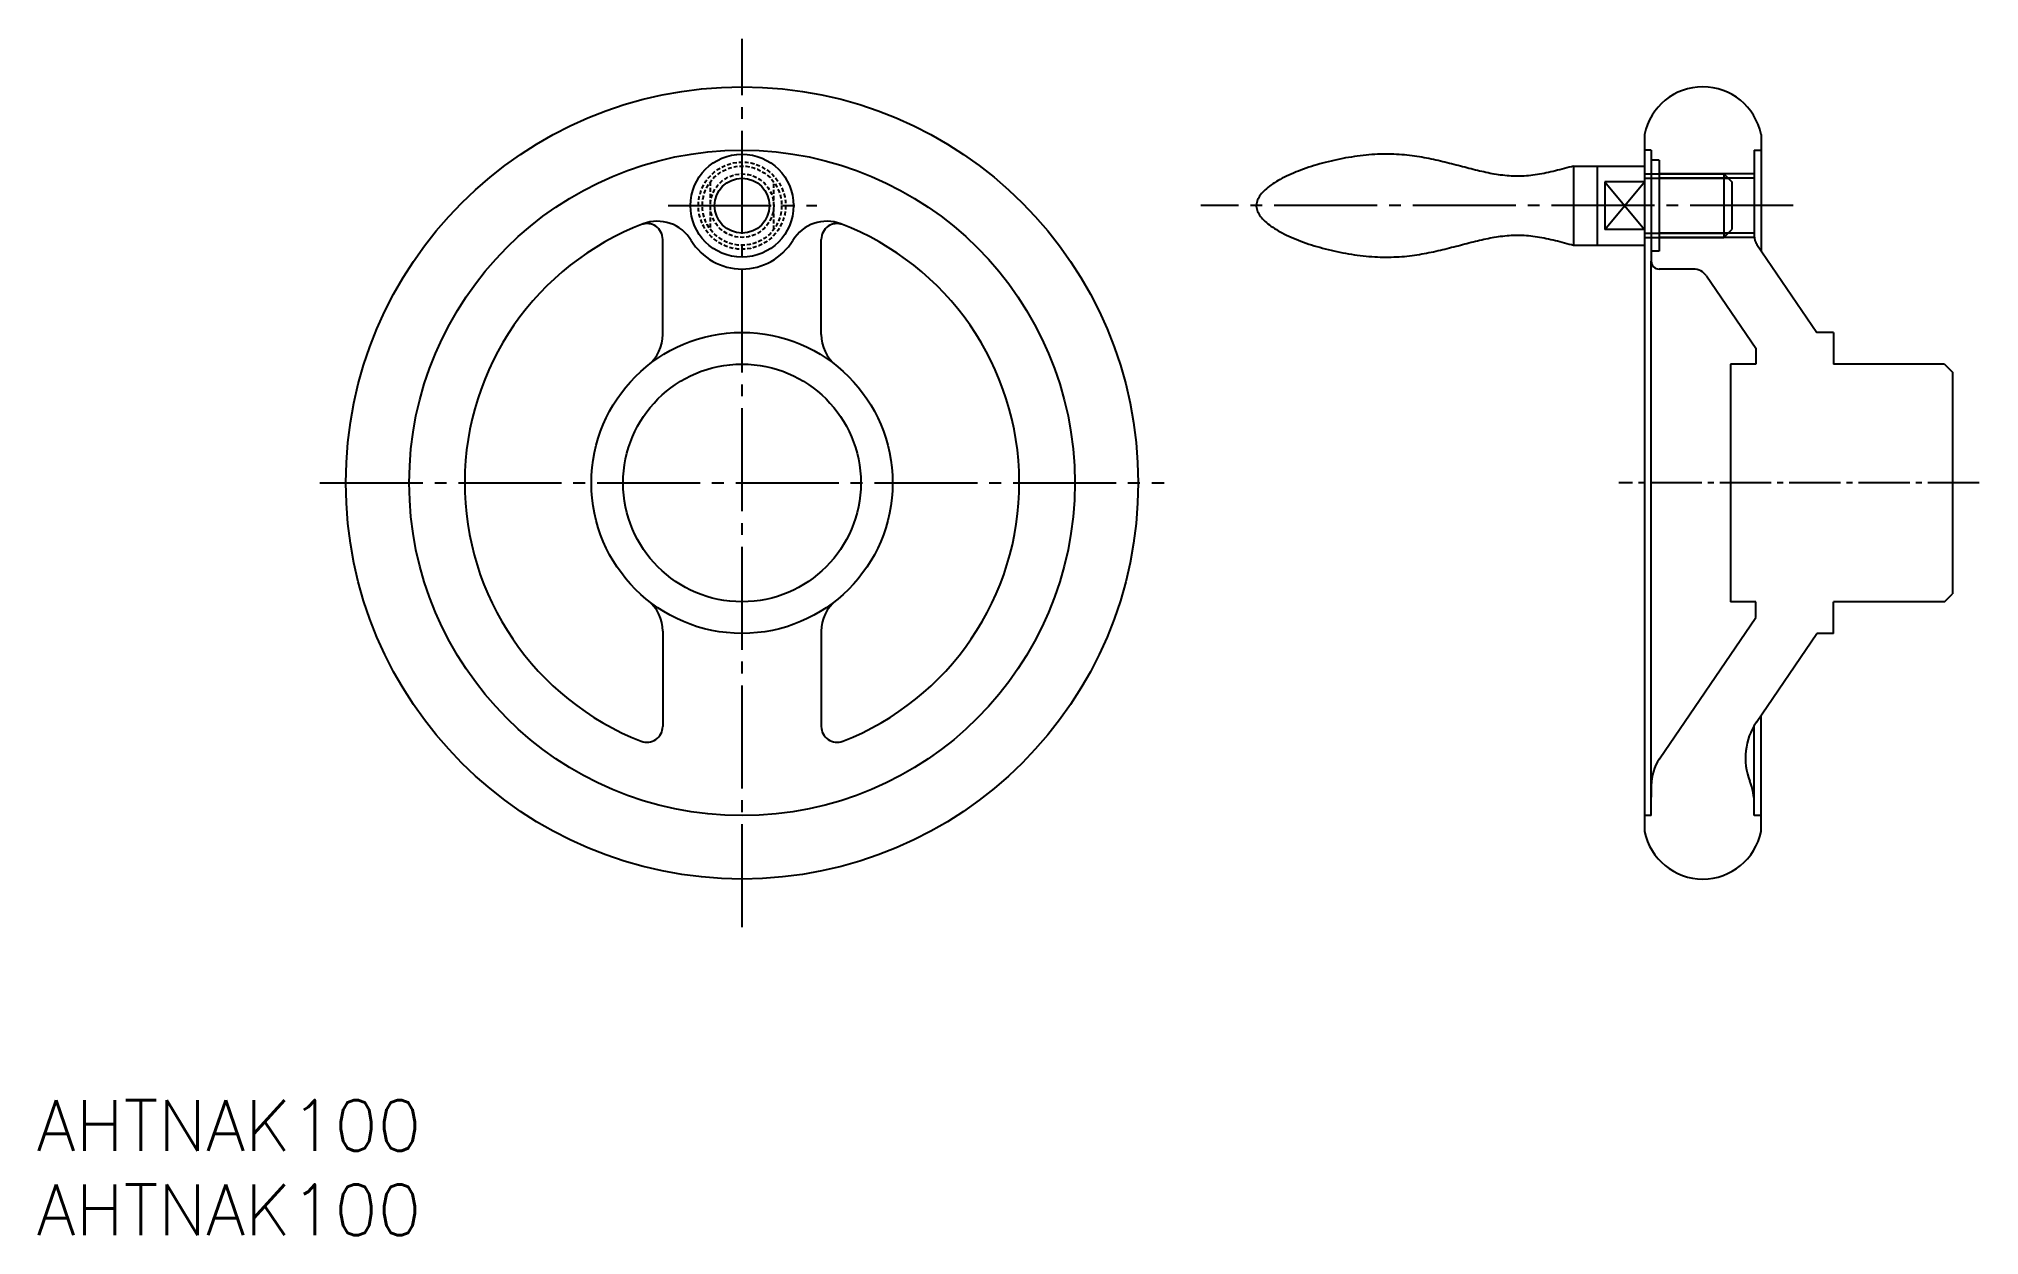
# Model space of a CAD drawing. Extents: x 93 to 338, y 451 to 602.
import ezdxf

# ---------------------------------------------------------------- set-up
doc = ezdxf.new("R2010")
doc.units = 0
doc.header["$MEASUREMENT"] = 0
doc.linetypes.add('CENTER', pattern=[17.5, 13, -1.5, 1.5, -1.5])
doc.linetypes.add('DASHED', pattern=[0.75, 0.5, -0.25])
doc.layers.get('0').update_dxf_attribs({"linetype": 'CONTINUOUS'})
doc.layers.add('CENTER', color=1, linetype='CENTER')
doc.styles.get("Standard").update_dxf_attribs({"font": 'txt.shx', "bigfont": '@extfont2.shx'})

msp = doc.modelspace()

# ---------------------------------------------------------------- linework, layer by layer
at = {"color": 7, "linetype": 'Continuous'}
for p, q in [((296.02, 590), (296.02, 502)), ((296.87, 588), (296.02, 588)), ((296.87, 588), (296.87, 574)), ((309.87, 588), (309.87, 577.21)), ((309.87, 588), (310.72, 588)), ((310.72, 590), (310.72, 575.34)), ((287.07, 586), (296.02, 586)), ((287.07, 586), (287.07, 576)), ((290.02, 586), (290.02, 576)), ((296.02, 586), (296.02, 576)), ((297.87, 586.75), (296.87, 586.75)), ((297.87, 586.75), (297.87, 575.25)), ((296.02, 584), (291.02, 584)), ((291.02, 584), (291.02, 578)), ((296.02, 585), (306.02, 585)), ((309.87, 584.46), (297.87, 584.46)), ((306.02, 585), (307.02, 584)), ((306.02, 585), (306.02, 577)), ((307.02, 584), (307.02, 578)), ((296.02, 578), (291.02, 578)), ((306.02, 577), (307.02, 578)), ((172.11, 564.74), (172.11, 576.74)), ((192.11, 564.74), (192.11, 576.74)), ((287.07, 576), (296.02, 576)), ((296.02, 577), (306.02, 577)), ((309.87, 577.54), (297.87, 577.54)), ((310.21, 576.08), (317.76, 565)), ((297.87, 575.25), (296.87, 575.25)), ((296.87, 504), (296.87, 574)), ((302.18, 573), (297.87, 573)), ((303.83, 572.13), (310.05, 563)), ((319.87, 565), (317.76, 565)), ((319.87, 565), (319.87, 561)), ((310.05, 561), (306.87, 561)), ((306.87, 561), (306.87, 531)), ((310.05, 563), (310.05, 561)), ((333.87, 561), (319.87, 561)), ((333.87, 561), (334.87, 560)), ((334.87, 560), (334.87, 532)), ((333.87, 531), (334.87, 532)), ((297.91, 511.18), (310.05, 529)), ((310.05, 531), (306.87, 531)), ((310.05, 529), (310.05, 531)), ((319.87, 527), (319.87, 531)), ((333.87, 531), (319.87, 531)), ((172.11, 527.27), (172.11, 515.26)), ((192.11, 527.27), (192.11, 515.26)), ((310.13, 515.81), (317.76, 527)), ((319.87, 527), (317.76, 527)), ((309.87, 505.42), (309.87, 515.39)), ((310.72, 502), (310.72, 516.66)), ((296.87, 507.8), (296.87, 506.33)), ((309.87, 504), (309.87, 505.42)), ((296.87, 504), (296.02, 504)), ((310.72, 504), (309.87, 504))]:
    msp.add_line(p, q, dxfattribs=at)
at = {"color": 3, "linetype": 'DASHED'}
for p, q in [((178.11, 584), (178.11, 578)), ((186.11, 578), (186.11, 584))]:
    msp.add_line(p, q, dxfattribs=at)
at = {"color": 3, "linetype": 'Continuous'}
for p, q in [((291.02, 578), (296.02, 584)), ((291.02, 584), (296.02, 578)), ((296.02, 584.46), (306.56, 584.46)), ((309.87, 585), (297.87, 585)), ((296.02, 577.54), (306.56, 577.54)), ((309.87, 577), (297.87, 577))]:
    msp.add_line(p, q, dxfattribs=at)
at = {"color": 7}
msp.add_polyline3d([(287.07, 586, 0), (286.78, 585.92, 0), (286.49, 585.85, 0), (286.21, 585.77, 0), (285.92, 585.69, 0), (285.63, 585.62, 0), (285.34, 585.54, 0), (285.05, 585.47, 0), (284.77, 585.4, 0), (284.48, 585.33, 0), (284.19, 585.26, 0), (283.91, 585.2, 0), (283.62, 585.14, 0), (283.34, 585.08, 0), (283.06, 585.02, 0), (282.77, 584.97, 0), (282.49, 584.92, 0), (282.21, 584.88, 0), (281.93, 584.84, 0), (281.65, 584.81, 0), (281.37, 584.78, 0), (281.1, 584.76, 0), (280.82, 584.74, 0), (280.55, 584.73, 0), (280.28, 584.72, 0), (280, 584.72, 0), (279.73, 584.72, 0), (279.46, 584.73, 0), (279.2, 584.74, 0), (278.93, 584.76, 0), (278.66, 584.78, 0), (278.39, 584.81, 0), (278.13, 584.84, 0), (277.86, 584.87, 0), (277.59, 584.91, 0), (277.33, 584.95, 0), (277.06, 584.99, 0), (276.8, 585.03, 0), (276.53, 585.08, 0), (276.27, 585.14, 0), (276, 585.19, 0), (275.74, 585.25, 0), (275.47, 585.31, 0), (275.2, 585.37, 0), (274.94, 585.43, 0), (274.67, 585.5, 0), (274.4, 585.56, 0), (274.13, 585.63, 0), (273.86, 585.7, 0), (273.59, 585.77, 0), (273.32, 585.84, 0), (273.05, 585.91, 0), (272.78, 585.98, 0), (272.5, 586.05, 0), (272.23, 586.13, 0), (271.95, 586.2, 0), (271.67, 586.27, 0), (271.4, 586.34, 0), (271.11, 586.41, 0), (270.83, 586.48, 0), (270.55, 586.55, 0), (270.26, 586.62, 0), (269.97, 586.69, 0), (269.68, 586.75, 0), (269.39, 586.82, 0), (269.1, 586.88, 0), (268.8, 586.94, 0), (268.51, 587, 0), (268.2, 587.05, 0), (267.9, 587.11, 0), (267.6, 587.16, 0), (267.29, 587.21, 0), (266.98, 587.25, 0), (266.67, 587.29, 0), (266.35, 587.33, 0), (266.03, 587.37, 0), (265.71, 587.4, 0), (265.39, 587.43, 0), (265.06, 587.45, 0), (264.73, 587.47, 0), (264.39, 587.49, 0), (264.06, 587.5, 0), (263.71, 587.5, 0), (263.37, 587.51, 0), (263.02, 587.5, 0), (262.67, 587.49, 0), (262.32, 587.48, 0), (261.96, 587.46, 0), (261.6, 587.44, 0), (261.24, 587.41, 0), (260.87, 587.38, 0), (260.51, 587.34, 0), (260.14, 587.29, 0), (259.77, 587.25, 0), (259.4, 587.2, 0), (259.03, 587.14, 0), (258.66, 587.08, 0), (258.29, 587.02, 0), (257.92, 586.95, 0), (257.55, 586.87, 0), (257.18, 586.8, 0), (256.82, 586.72, 0), (256.45, 586.63, 0), (256.09, 586.55, 0), (255.73, 586.46, 0), (255.38, 586.36, 0), (255.02, 586.26, 0), (254.67, 586.16, 0), (254.33, 586.06, 0), (253.98, 585.95, 0), (253.64, 585.84, 0), (253.31, 585.73, 0), (252.98, 585.61, 0), (252.66, 585.49, 0), (252.34, 585.37, 0), (252.03, 585.25, 0), (251.73, 585.12, 0), (251.43, 584.99, 0), (251.13, 584.86, 0), (250.85, 584.73, 0), (250.57, 584.59, 0), (250.3, 584.45, 0), (250.04, 584.31, 0), (249.79, 584.17, 0), (249.55, 584.03, 0), (249.31, 583.89, 0), (249.09, 583.74, 0), (248.87, 583.59, 0), (248.67, 583.44, 0), (248.47, 583.29, 0), (248.29, 583.14, 0), (248.12, 582.98, 0), (247.95, 582.83, 0), (247.8, 582.67, 0), (247.67, 582.52, 0), (247.54, 582.36, 0), (247.43, 582.2, 0), (247.33, 582.04, 0), (247.24, 581.88, 0), (247.17, 581.72, 0), (247.11, 581.56, 0), (247.07, 581.4, 0), (247.04, 581.24, 0), (247.02, 581.08, 0), (247.02, 580.92, 0), (247.04, 580.76, 0), (247.07, 580.6, 0), (247.11, 580.44, 0), (247.17, 580.28, 0), (247.24, 580.12, 0), (247.33, 579.96, 0), (247.43, 579.8, 0), (247.54, 579.65, 0), (247.67, 579.49, 0), (247.8, 579.33, 0), (247.95, 579.18, 0), (248.12, 579.02, 0), (248.29, 578.87, 0), (248.47, 578.72, 0), (248.67, 578.56, 0), (248.87, 578.42, 0), (249.09, 578.27, 0), (249.31, 578.12, 0), (249.55, 577.98, 0), (249.79, 577.83, 0), (250.04, 577.69, 0), (250.3, 577.55, 0), (250.57, 577.41, 0), (250.85, 577.28, 0), (251.13, 577.14, 0), (251.43, 577.01, 0), (251.73, 576.88, 0), (252.03, 576.76, 0), (252.34, 576.63, 0), (252.66, 576.51, 0), (252.98, 576.39, 0), (253.31, 576.28, 0), (253.64, 576.16, 0), (253.98, 576.05, 0), (254.33, 575.95, 0), (254.67, 575.84, 0), (255.02, 575.74, 0), (255.38, 575.64, 0), (255.73, 575.55, 0), (256.09, 575.46, 0), (256.45, 575.37, 0), (256.82, 575.29, 0), (257.18, 575.21, 0), (257.55, 575.13, 0), (257.92, 575.06, 0), (258.29, 574.99, 0), (258.66, 574.93, 0), (259.03, 574.87, 0), (259.4, 574.81, 0), (259.77, 574.76, 0), (260.14, 574.71, 0), (260.51, 574.67, 0), (260.87, 574.63, 0), (261.24, 574.6, 0), (261.6, 574.57, 0), (261.96, 574.54, 0), (262.32, 574.53, 0), (262.67, 574.51, 0), (263.02, 574.5, 0), (263.37, 574.5, 0), (263.71, 574.5, 0), (264.06, 574.51, 0), (264.39, 574.52, 0), (264.73, 574.53, 0), (265.06, 574.55, 0), (265.39, 574.58, 0), (265.71, 574.6, 0), (266.03, 574.64, 0), (266.35, 574.67, 0), (266.67, 574.71, 0), (266.98, 574.75, 0), (267.29, 574.8, 0), (267.6, 574.85, 0), (267.9, 574.9, 0), (268.2, 574.95, 0), (268.51, 575.01, 0), (268.8, 575.07, 0), (269.1, 575.13, 0), (269.39, 575.19, 0), (269.68, 575.25, 0), (269.97, 575.32, 0), (270.26, 575.39, 0), (270.55, 575.45, 0), (270.83, 575.52, 0), (271.11, 575.59, 0), (271.4, 575.66, 0), (271.67, 575.74, 0), (271.95, 575.81, 0), (272.23, 575.88, 0), (272.5, 575.95, 0), (272.78, 576.02, 0), (273.05, 576.1, 0), (273.32, 576.17, 0), (273.59, 576.24, 0), (273.86, 576.31, 0), (274.13, 576.38, 0), (274.4, 576.44, 0), (274.67, 576.51, 0), (274.94, 576.57, 0), (275.2, 576.64, 0), (275.47, 576.7, 0), (275.74, 576.76, 0), (276, 576.81, 0), (276.27, 576.87, 0), (276.53, 576.92, 0), (276.8, 576.97, 0), (277.06, 577.02, 0), (277.33, 577.06, 0), (277.59, 577.1, 0), (277.86, 577.14, 0), (278.13, 577.17, 0), (278.39, 577.2, 0), (278.66, 577.22, 0), (278.93, 577.25, 0), (279.2, 577.26, 0), (279.46, 577.28, 0), (279.73, 577.28, 0), (280, 577.29, 0), (280.28, 577.28, 0), (280.55, 577.28, 0), (280.82, 577.26, 0), (281.1, 577.25, 0), (281.37, 577.22, 0), (281.65, 577.2, 0), (281.93, 577.16, 0), (282.21, 577.12, 0), (282.49, 577.08, 0), (282.77, 577.03, 0), (283.06, 576.98, 0), (283.34, 576.93, 0), (283.62, 576.87, 0), (283.91, 576.81, 0), (284.19, 576.74, 0), (284.48, 576.68, 0), (284.77, 576.61, 0), (285.05, 576.54, 0), (285.34, 576.46, 0), (285.63, 576.39, 0), (285.92, 576.31, 0), (286.21, 576.24, 0), (286.49, 576.16, 0), (286.78, 576.08, 0), (287.07, 576, 0)], dxfattribs=at)
at = {"color": 7, "linetype": 'Continuous'}
for centre, radius in [((182.11, 546), 50), ((182.11, 546), 42), ((182.11, 581), 6.5), ((182.11, 546), 19), ((182.11, 546), 15)]:
    msp.add_circle(centre, radius, dxfattribs=at)
at = {"color": 3, "linetype": 'DASHED'}
for radius in [5.5, 5, 4]:
    msp.add_circle((182.11, 581), radius, dxfattribs=at)
at = {"color": 3, "linetype": 'Continuous'}
msp.add_circle((182.11, 581), 3.46, dxfattribs=at)
at = {"color": 7, "linetype": 'Continuous'}
for centre, radius, start, end in [((303.37, 588.5), 7.5, 11.537, 168.463), ((182.11, 546), 35, 110.8847, 248.6763), ((170.11, 576.74), 2, 0, 111.3237), ((171.42, 574.03), 5, 31.1768, 110.8847), ((192.81, 574.03), 5, 69.1153, 148.8232), ((194.11, 576.74), 2, 68.6763, 180), ((182.11, 546), 35, 291.3237, 69.1153), ((182.11, 580.5), 7.5, 211.1768, 328.8232), ((311.87, 577.21), 2, 180, 214.2541), ((297.87, 574), 1, 180, 270), ((302.18, 571), 2, 34.2541, 90), ((167.11, 564.74), 5, 308.6822, 0), ((197.11, 564.74), 5, 180, 231.3178), ((167.11, 527.27), 5, 0, 51.3178), ((197.11, 527.27), 5, 128.6822, 180), ((170.11, 515.26), 2, 248.6763, 0), ((194.11, 515.26), 2, 180, 291.3237), ((316.75, 511.3), 8, 145.7459, 201.5861), ((302.87, 507.8), 6, 145.7459, 180), ((301.87, 505.42), 8, 0, 21.5861), ((303.37, 503.5), 7.5, 191.537, 348.463)]:
    msp.add_arc(centre, radius, start, end, dxfattribs=at)
at = {"layer": 'CENTER', "color": 1, "linetype": 'CENTER'}
for p, q in [((182.11, 489.94), (182.11, 602.06)), ((172.77, 581), (191.57, 581)), ((314.78, 581), (240.02, 581)), ((128.82, 546), (235.4, 546))]:
    msp.add_line(p, q, dxfattribs=at)
at = {"layer": 'CENTER', "color": 1, "linetype": 'CENTER', "ltscale": 0.5}
msp.add_line((338.26, 546), (292.78, 546), dxfattribs=at)

# ---------------------------------------------------------------- texts
at = {"color": 7, "linetype": 'Continuous'}
for p in [(93.08, 461.7), (93.08, 451.04)]:
    msp.add_text('AHTNAK100', height=6.4, dxfattribs=at).set_placement(p)

doc.saveas('drawing.dxf')
